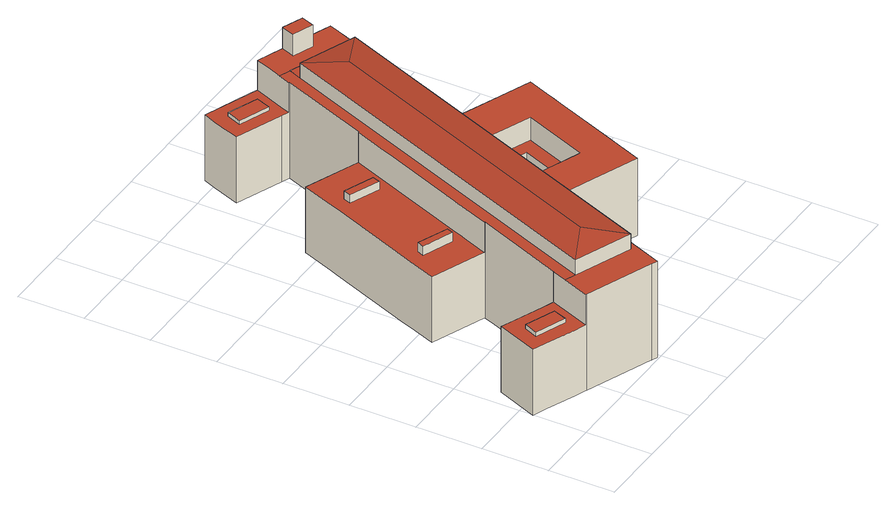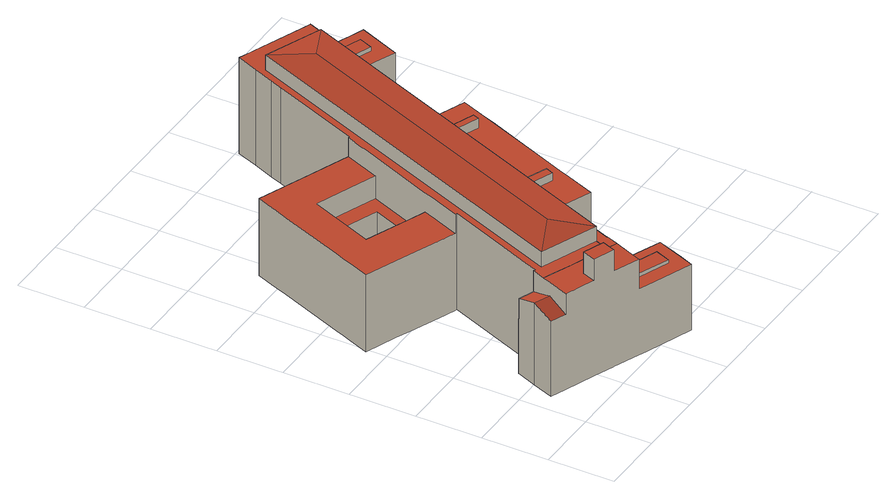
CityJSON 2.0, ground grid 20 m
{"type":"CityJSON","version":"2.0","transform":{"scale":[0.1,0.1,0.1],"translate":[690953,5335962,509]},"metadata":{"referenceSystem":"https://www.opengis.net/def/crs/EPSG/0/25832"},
"CityObjects":{
"building1":{"type":"Building","attributes":{"measuredHeight":37.54,"function":"31001_3020","roofType":"3200","storeysAboveGround":6,"temperature":19.8,"temperatureMetadata":{"observationProperty":"Temperature","uom":"Cel","sourceDatastream":"https://gi3.gis.lrg.tum.de/frost/v1.1/Datastreams(1)","thingID":"1","locationID":"1","locationName":"TUM Room 0126"},"+dynamizer":["dyn-temperature-tabulated"]},"address":[{"Country":"Germany","Locality":"München","ThoroughfareName":"Arcisstraße 21"}],"geometry":[{"type":"MultiSurface","lod":"2","boundaries":[[[0,1,2,3]],[[4,5,6,7]],[[8,9,10,11]],[[3,2,12,13]],[[14,15,16,17,18,19,20]],[[21,22,23,24,25,26,27,28,29,30,31,32,33,34,35,36,37,38]],[[6,5,39,40]],[[41,42,43,44]],[[45,46,47,48,49]],[[50,51,52,53]],[[54,55,56,57]],[[58,59,60,61,62,63]],[[64,65,66,67]],[[68,69,70,11,71,72,73]],[[74,75,76,77]],[[78,79,80,81,82,83,84,85,86,87,88,89,90,91,92,93]],[[94,95,96,97]],[[98,45,49,99]],[[100,101,102,103,104,105,106,107,98,99,108,109,110,111]],[[100,112,113,114,115,116,104,103,102,101,100,111]],[[117,118,119,120]],[[121,122,100,111,123,119,118,85,84,83,82,81,80,79,78,60,59,58,17,16]],[[124,125,55,54]],[[16,15,126,121]],[[127,128,125,124]],[[129,130,131,132,133,134,27,26]],[[107,46,45,98]],[[93,92,91,90,89,88,87,86,135,136,137,138,139,140],[141,142,143,144],[44,145,146,41]],[[143,64,67,144]],[[147,148,149,150]],[[151,152,153,154,155,156,157,158]],[[159,160,161,162,163,164,165,166,167,168,169,170,171,172,30,29,28,27,134,133,132,173,174,175,24,23,22,21]],[[44,43,176,145]],[[12,2,177,178]],[[76,179,180,181,182,183,184,77]],[[185,186,187,188]],[[9,147,150,189,10]],[[13,12,190,126]],[[7,6,40,191]],[[144,67,66,141]],[[192,193,194,131,130,129,26,25],[157,156,155,154,195,196,197,198]],[[194,173,132,131]],[[199,200,73,72,201,202]],[[158,157,198,203]],[[11,10,189,150,149,106,105,104,116,71]],[[204,205,52,51,206,207,187,186,38,37,36,35,34,33,32,31,202,201,72,71,116,115,114,113,112,0,3,13,126,15,14]],[[208,209,20,19,18,210,211,96,95],[212,4,7,191]],[[175,174,173,194,193,192,25,24]],[[211,210,18,17,58,63,213,214,215,97,96]],[[216,217,218,219,220,221,222,223,169,168,167,166,165,164,163,162]],[[224,195,154,153]],[[225,226,148,147]],[[123,111,110,109,227,228,229,230]],[[141,66,65,142]],[[8,70,69,231,225,147,9]],[[12,178,190]],[[232,233,234,235,204,14,20,209,208,95,94]],[[197,196,195,224,236,237,203,198]],[[238,120,119,123,230,75,74]],[[239,206,51,50]],[[75,230,229,228,227,240,181,180,179,76],[57,127,124,54]],[[70,8,11]],[[86,85,118,117,241,242,135]],[[126,190,1,0,112,100,122,121]],[[177,2,1]],[[188,187,207,243]],[[146,244,42,41]],[[212,39,5,4]],[[240,227,109,108,48,47,46,107,106,149,148,226,245,246,247,248,249,250,182,181]],[[191,40,39,212]],[[251,252,253,254,216,162,161,160,159,21,38,186,185]],[[178,177,1,190]],[[57,56,128,127]],[[125,128,56,55]],[[99,49,48,108]],[[145,176,244,146]],[[140,139,138,137,136,135,242,255,256,257,258,259]],[[260,61,60,78,93,140,259]],[[261,53,52,205,204,235]],[[31,30,172,171,170,169,223,262,263,264,265,199,202]],[[244,176,43,42]],[[142,65,64,143]],[[243,207,206,239]],[[222,221,220,219,218,217,216,254,253,252,251,185,188,243,239,50,53,261,235,234,233,232,94,97,215,214,213,63,62,61,260,259,258,257,256,255,242,241,117,120,238,74,77,184,183,182,250,249,248,247,246,245,226,225,231,69,68,73,200,199,265,264,263,262,223],[152,151,158,203,237,236,224,153]]],"semantics":{"surfaces":[{"type":"WallSurface"},{"type":"RoofSurface"},{"type":"GroundSurface"}],"values":[0,0,0,0,0,0,1,0,1,0,0,0,1,0,0,0,0,0,1,0,0,1,0,0,0,0,0,1,0,1,0,1,0,1,0,0,1,0,0,0,1,0,0,0,0,1,1,0,0,0,0,0,0,0,0,1,0,0,0,0,1,1,0,0,1,0,0,0,0,0,0,1,0,1,0,0,0,0,0,0,1,0,0,2]}}]}
},
"vertices":[
[653,1234,316],[653,1234,364],[826,1167,364],[826,1167,316],[166,189,219],[166,189,231],[150,147,231],[150,147,219],[897,1139,183],[897,1139,248],[850,1157,248],[850,1157,183],[405,95,364],[405,95,316],[166,95,316],[198,176,316],[198,176,315],[215,220,315],[215,220,219],[198,176,219],[166,95,219],[565,436,255],[585,485,255],[592,504,255],[607,542,255],[607,542,183],[684,735,183],[684,735,255],[696,767,255],[705,790,255],[730,852,255],[730,852,316],[705,790,316],[696,767,316],[684,735,316],[607,542,316],[592,504,316],[585,485,316],[565,436,316],[74,225,231],[57,183,231],[342,907,219],[342,907,244],[351,930,244],[351,930,219],[795,1276,383],[811,1316,383],[748,1340,383],[747,1341,383],[732,1300,383],[391,6,8],[391,6,316],[373,13,316],[373,13,8],[510,1335,219],[510,1335,230],[527,1380,230],[527,1380,219],[216,219,315],[309,452,315],[323,489,315],[323,489,8],[309,452,8],[216,219,8],[323,587,248],[330,606,248],[238,643,248],[230,623,248],[850,1157,8],[897,1138,8],[897,1138,183],[850,1157,316],[845,1159,316],[845,1159,8],[596,1258,8],[596,1258,219],[455,1314,219],[455,1314,8],[321,489,315],[349,561,315],[355,574,315],[362,594,315],[368,609,315],[466,858,315],[475,881,315],[514,979,315],[514,979,219],[475,881,219],[466,858,219],[368,609,219],[362,594,219],[355,574,219],[349,561,219],[321,489,219],[0,160,8],[0,160,219],[50,285,219],[50,285,8],[795,1276,315],[732,1300,315],[668,1273,315],[714,1255,315],[778,1231,315],[841,1206,315],[866,1196,315],[875,1220,315],[899,1282,315],[811,1316,315],[747,1341,315],[668,1371,315],[652,1331,315],[634,1286,315],[668,1273,316],[714,1255,316],[778,1231,316],[841,1206,316],[866,1196,316],[516,978,8],[516,978,315],[622,1248,315],[622,1248,8],[232,163,315],[653,1234,315],[620,1249,315],[603,1299,219],[603,1299,230],[232,163,316],[620,1344,219],[620,1344,230],[734,716,183],[826,679,183],[869,662,183],[869,662,255],[826,679,255],[734,716,255],[348,1044,219],[310,946,219],[301,923,219],[197,659,219],[189,639,219],[156,554,219],[238,643,219],[330,606,219],[323,587,219],[230,623,219],[443,894,219],[434,870,219],[922,1201,271],[946,1263,248],[899,1282,248],[875,1220,271],[719,680,8],[812,643,8],[814,643,8],[814,643,183],[812,643,183],[719,680,183],[703,686,183],[703,686,8],[615,416,255],[708,380,255],[752,363,255],[847,326,255],[866,375,255],[874,394,255],[888,431,255],[965,625,255],[977,656,255],[986,680,255],[1011,742,255],[915,779,255],[872,796,255],[780,833,255],[793,469,255],[750,486,255],[657,522,255],[443,894,244],[705,1114,378],[352,216,378],[469,1351,219],[486,1396,219],[502,1436,219],[502,1436,8],[486,1396,8],[469,1351,8],[562,437,8],[562,437,316],[456,170,316],[456,170,8],[866,1196,263],[232,163,364],[57,183,219],[657,522,183],[750,486,183],[793,469,183],[770,532,183],[768,532,183],[676,569,183],[659,575,183],[725,854,8],[831,1122,8],[831,1122,316],[725,854,316],[659,575,8],[167,94,316],[372,14,316],[416,70,316],[441,133,316],[42,144,219],[134,107,219],[183,232,219],[91,268,219],[74,225,219],[215,220,8],[183,232,8],[91,268,8],[847,326,8],[866,375,8],[874,394,8],[888,431,8],[965,625,8],[977,656,8],[986,680,8],[1011,742,8],[770,532,8],[922,1201,8],[946,1263,8],[668,1371,219],[652,1331,219],[634,1286,219],[620,1249,219],[897,1139,8],[42,144,8],[134,107,8],[166,95,8],[167,94,8],[768,532,8],[676,569,8],[620,1249,8],[416,70,8],[644,1381,219],[514,979,8],[348,1044,8],[441,133,8],[434,870,244],[899,1282,8],[811,1316,8],[748,1340,8],[747,1341,8],[668,1371,8],[644,1381,8],[565,436,8],[615,416,8],[708,380,8],[752,363,8],[310,946,8],[301,923,8],[197,659,8],[189,639,8],[156,554,8],[321,489,8],[372,14,8],[915,779,8],[872,796,8],[780,833,8],[730,852,8]
]}
